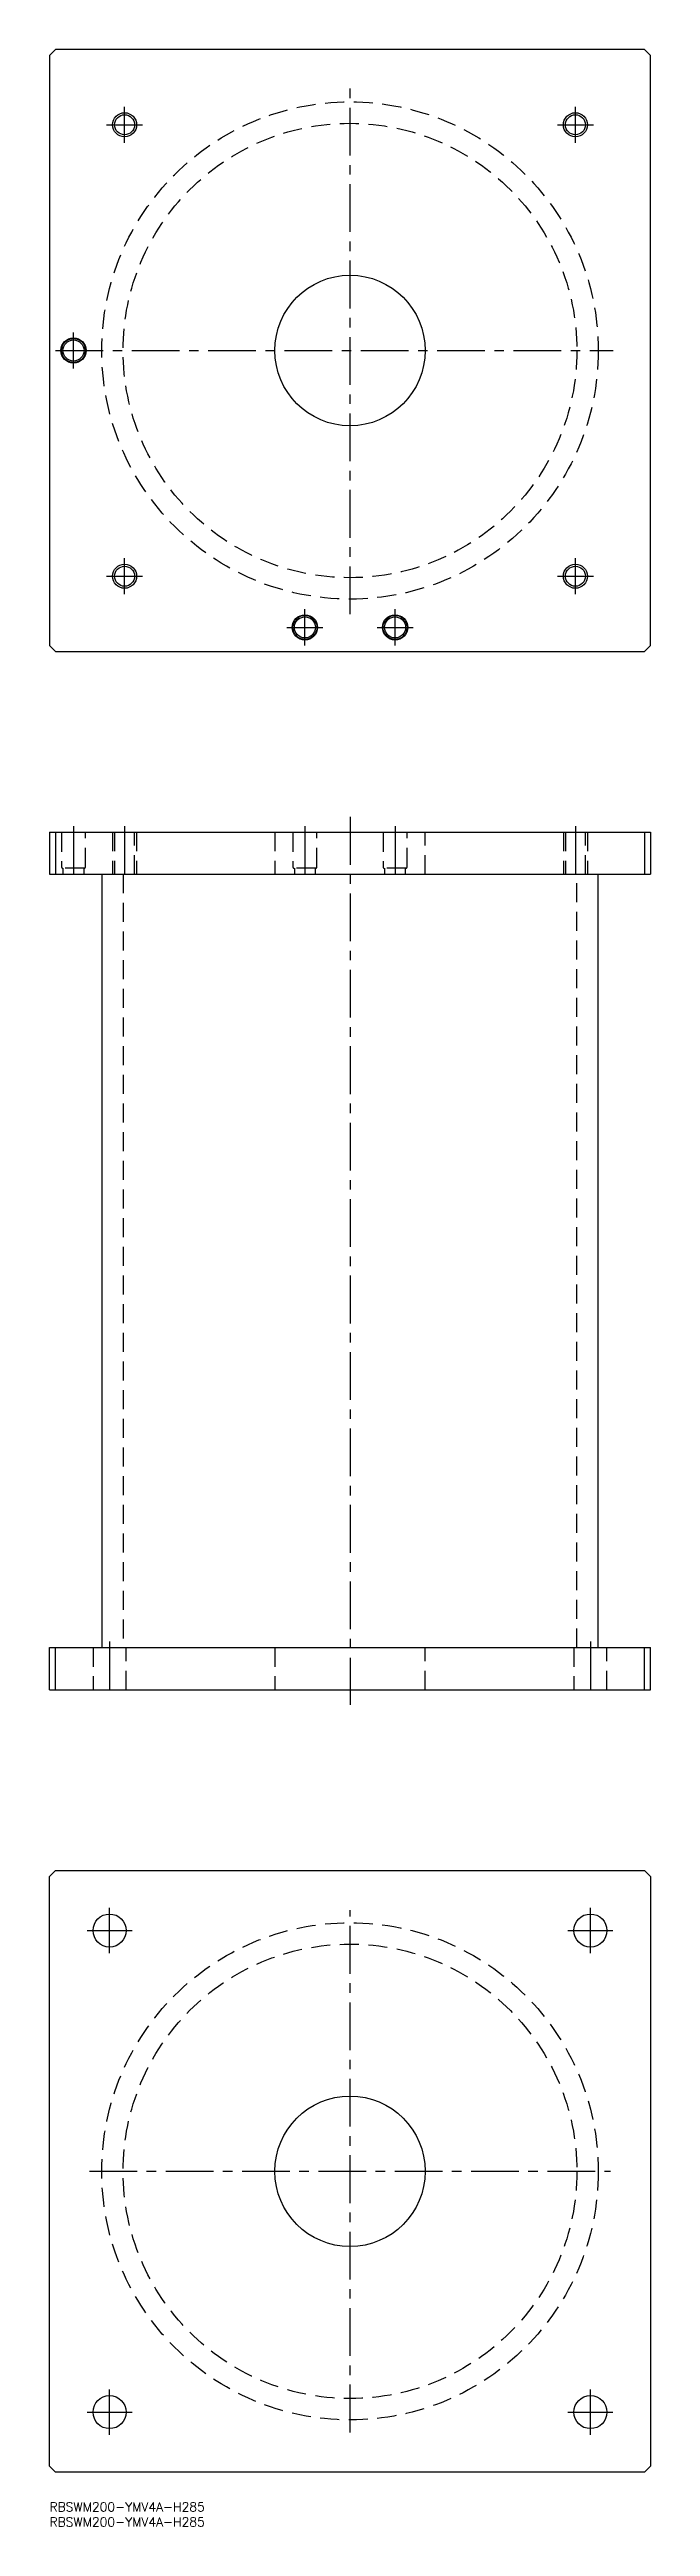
# Model space of a CAD drawing. Extents: x 0 to 200, y -8 to 815.
import ezdxf

# ---------------------------------------------------------------- set-up
doc = ezdxf.new("R2010")
doc.units = 0
doc.header["$LTSCALE"] = 0.5
doc.linetypes.add('CENTER', pattern=[50.8, 31.75, -6.35, 6.35, -6.35])
doc.linetypes.add('DASHED', pattern=[19.05, 12.7, -6.35])
for name, color, linetype in [('MSM_CENTER', 1, 'CENTER'), ('MSM_CONTINUOUS', 7, 'CONTINUOUS'), ('MSM_DASHED', 4, 'DASHED'), ('MSM_NARROW', 5, 'CONTINUOUS'), ('MSM_PART_NUMBER', 7, 'CONTINUOUS')]:
    doc.layers.add(name, color=color, linetype=linetype)
doc.styles.get("Standard").update_dxf_attribs({"font": 'txt.shx', "height": 3, "bigfont": 'bigfont.shx'})

# ---------------------------------------------------------------- blocks, each defined once
blk = doc.blocks.new('*U51')
at = {"layer": 'MSM_PART_NUMBER'}
blk.add_text('RBSWM200-YMV4A-H285', height=3, dxfattribs=at).set_placement((0, -3))
blk = doc.blocks.new('*U52')
at = {"layer": 'MSM_PART_NUMBER'}
blk.add_text('RBSWM200-YMV4A-H285', height=3, dxfattribs=at).set_placement((0, -8))

msp = doc.modelspace()

# ---------------------------------------------------------------- linework, layer by layer
at = {"layer": 'MSM_CENTER'}
for p, q in [((100, 627.4), (100, 802.6)), ((25, 784), (25, 796)), ((175, 784), (175, 796)), ((19, 790), (31, 790)), ((169, 790), (181, 790)), ((8, 709), (8, 721)), ((2, 715), (187.6, 715)), ((25, 634), (25, 646)), ((175, 634), (175, 646)), ((19, 640), (31, 640)), ((169, 640), (181, 640)), ((85, 617), (85, 629)), ((115, 617), (115, 629)), ((79, 623), (91, 623)), ((109, 623), (121, 623)), ((100, 560), (100, 265)), ((8, 557), (8, 539)), ((25, 557), (25, 539)), ((85, 557), (85, 539)), ((115, 557), (115, 539)), ((175, 557), (175, 539)), ((20, 286), (20, 268)), ((180, 286), (180, 268)), ((12.5, 190), (27.5, 190)), ((20, 182.5), (20, 197.5)), ((100, 23.27), (100, 196.73)), ((172.5, 190), (187.5, 190)), ((180, 182.5), (180, 197.5)), ((13.27, 110), (186.73, 110)), ((20, 22.5), (20, 37.5)), ((180, 22.5), (180, 37.5)), ((12.5, 30), (27.5, 30)), ((172.5, 30), (187.5, 30))]:
    msp.add_line(p, q, dxfattribs=at)
at = {"layer": 'MSM_CONTINUOUS'}
for p, q in [((2, 815), (0, 813)), ((198, 815), (2, 815)), ((200, 813), (198, 815)), ((0, 813), (0, 617)), ((200, 617), (200, 813)), ((0, 617), (2, 615)), ((2, 615), (198, 615)), ((198, 615), (200, 617)), ((0, 555), (0, 541)), ((0, 555), (200, 555)), ((2, 555), (2, 541)), ((198, 555), (198, 541)), ((200, 555), (200, 541)), ((0, 541), (200, 541)), ((17.4, 541), (17.4, 284)), ((182.6, 284), (182.6, 541)), ((0, 284), (200, 284)), ((0, 270), (0, 284)), ((2, 270), (2, 284)), ((198, 270), (198, 284)), ((200, 270), (200, 284)), ((0, 270), (200, 270)), ((0, 208), (2, 210)), ((0, 12), (0, 208)), ((2, 210), (198, 210)), ((198, 210), (200, 208)), ((200, 208), (200, 12)), ((2, 10), (0, 12)), ((198, 10), (2, 10)), ((200, 12), (198, 10))]:
    msp.add_line(p, q, dxfattribs=at)
for centre, radius in [((25, 790), 3.3235), ((175, 790), 3.3235), ((100, 715), 25), ((8, 715), 4.2), ((8, 715), 4), ((8, 715), 3.5), ((25, 640), 3.3235), ((175, 640), 3.3235), ((85, 623), 4.2), ((85, 623), 4), ((85, 623), 3.5), ((115, 623), 4.2), ((115, 623), 4), ((115, 623), 3.5), ((20, 190), 5.5), ((180, 190), 5.5), ((100, 110), 25), ((20, 30), 5.5), ((180, 30), 5.5)]:
    msp.add_circle(centre, radius, dxfattribs=at)
at = {"layer": 'MSM_DASHED'}
for p, q in [((3.8, 555), (4, 554.8)), ((4, 554.8), (4, 543.4)), ((12, 554.8), (4, 554.8)), ((12, 554.8), (12.2, 555)), ((12, 543.4), (12, 554.8)), ((21, 555), (21, 541)), ((21.6765, 555), (21.6765, 541)), ((28.3235, 541), (28.3235, 555)), ((29, 555), (29, 541)), ((75, 555), (75, 541)), ((80.8, 555), (81, 554.8)), ((89, 554.8), (81, 554.8)), ((81, 554.8), (81, 543.4)), ((89, 554.8), (89.2, 555)), ((89, 543.4), (89, 554.8)), ((110.8, 555), (111, 554.8)), ((119, 554.8), (111, 554.8)), ((111, 554.8), (111, 543.4)), ((119, 554.8), (119.2, 555)), ((119, 543.4), (119, 554.8)), ((125, 541), (125, 555)), ((171, 555), (171, 541)), ((171.6765, 555), (171.6765, 541)), ((178.3235, 541), (178.3235, 555)), ((179, 555), (179, 541)), ((11.6, 543), (4.4, 543)), ((4.5, 543), (4.5, 541)), ((11.5, 541), (11.5, 543)), ((24.5, 541), (24.5, 284)), ((88.6, 543), (81.4, 543)), ((81.5, 543), (81.5, 541)), ((88.5, 541), (88.5, 543)), ((118.6, 543), (111.4, 543)), ((111.5, 543), (111.5, 541)), ((118.5, 541), (118.5, 543)), ((175.5, 284), (175.5, 541)), ((14.5, 284), (14.5, 270)), ((25.5, 270), (25.5, 284)), ((75, 284), (75, 270)), ((125, 270), (125, 284)), ((174.5, 284), (174.5, 270)), ((185.5, 270), (185.5, 284))]:
    msp.add_line(p, q, dxfattribs=at)
for centre, radius in [((100, 715), 82.6), ((100, 715), 75.5), ((100, 110), 82.6), ((100, 110), 75.5)]:
    msp.add_circle(centre, radius, dxfattribs=at)
for centre, start, end in [((4.4, 543.4), 180, 270), ((11.6, 543.4), 270, 360), ((81.4, 543.4), 180, 270), ((88.6, 543.4), 270, 360), ((111.4, 543.4), 180, 270), ((118.6, 543.4), 270, 360)]:
    msp.add_arc(centre, 0.4, start, end, dxfattribs=at)
at = {"layer": 'MSM_NARROW'}
for centre in [(25, 790), (175, 790), (25, 640), (175, 640)]:
    msp.add_circle(centre, 4, dxfattribs=at)

# ---------------------------------------------------------------- block references
at = {"layer": 'MSM_CONTINUOUS'}
for name in ['*U51', '*U52']:
    msp.add_blockref(name, (0, 0), dxfattribs=at)

doc.saveas('drawing.dxf')
